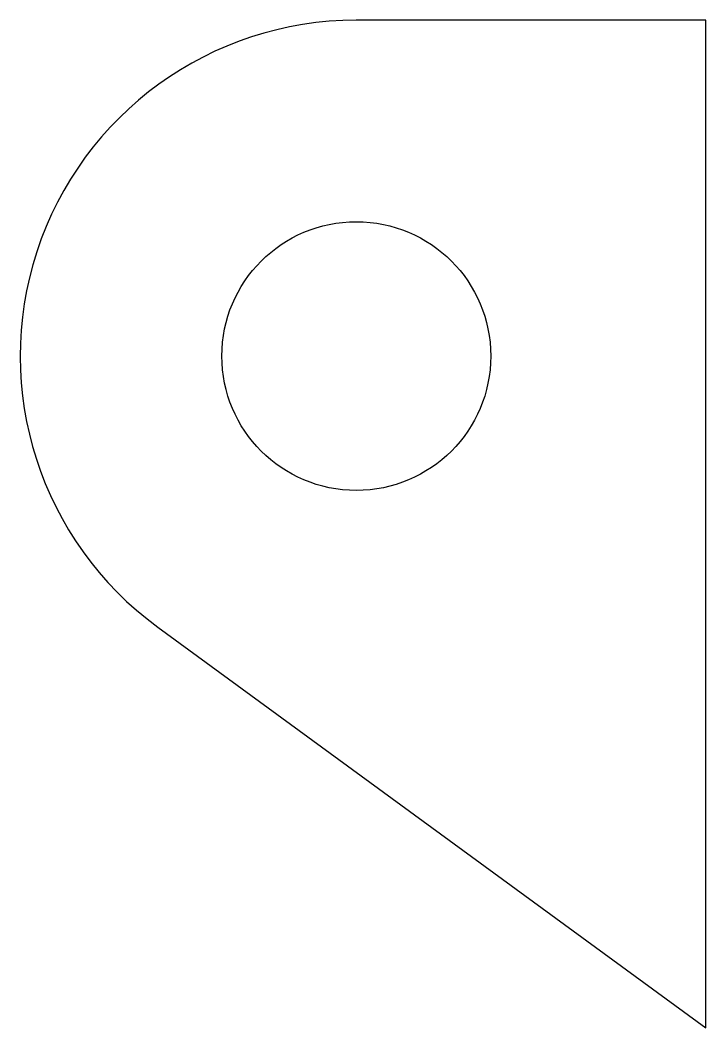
# Model space of a CAD drawing. Header units: metres. Extents: x -51 to 0, y 0 to 75.
import ezdxf

# ---------------------------------------------------------------- set-up
doc = ezdxf.new("R2010")
doc.units = ezdxf.units.M

msp = doc.modelspace()

# ---------------------------------------------------------------- linework, layer by layer
at = {"layer": 'PARAMETRIX'}
for p, q in [((0, 75), (-26, 75)), ((0, 0), (0, 75)), ((-40.7621, 29.8237), (0, 0))]:
    msp.add_line(p, q, dxfattribs=at)
msp.add_circle((-26, 50), 10, dxfattribs=at)
msp.add_arc((-26, 50), 25, 90, 233.8088, dxfattribs=at)

doc.saveas('drawing.dxf')
